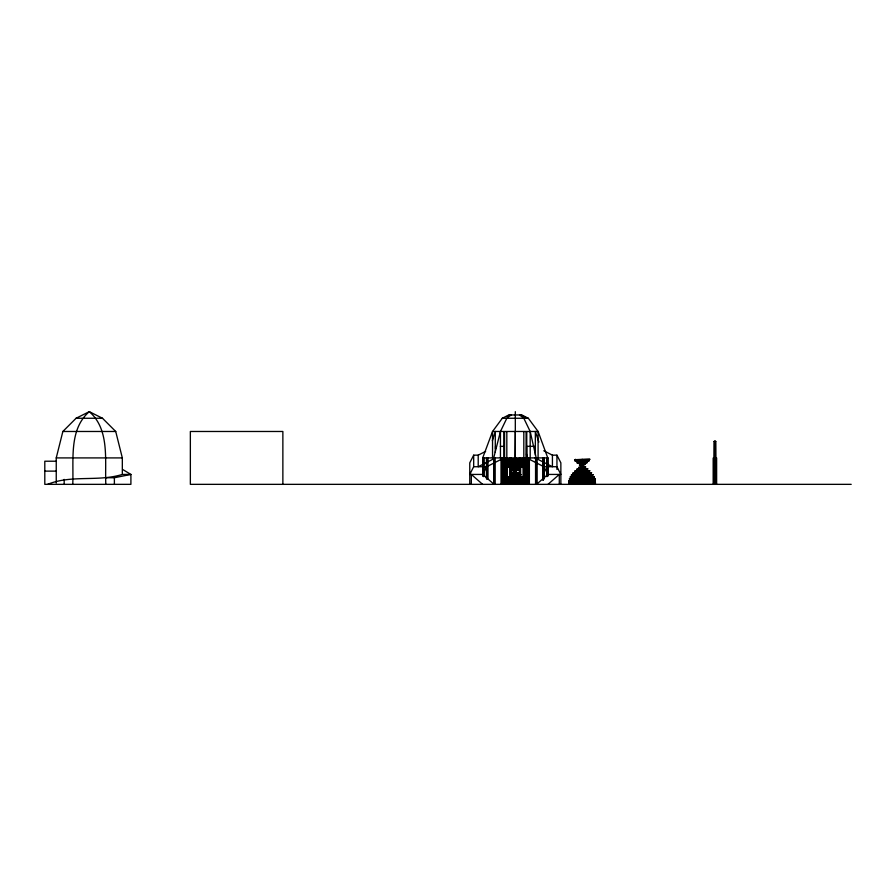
<?xml version="1.0" encoding="UTF-8"?>
<svg xmlns="http://www.w3.org/2000/svg" width="896" height="896" viewBox="0 0 896 896"><rect width="100%" height="100%" fill="white"/><g stroke="black" fill="none" stroke-linecap="round" stroke-linejoin="round"><path stroke-width="1.34" d="M515.312 431.48L514.83 484.344M56.246 483.022L56.246 457.912L62.854 431.48L76.07 418.264L89.286 411.656L102.502 418.264L115.718 431.48L122.326 457.912L122.326 474.432C97.933 482.037 71.422 474.566 47.656 484.344M511.067 414.96L506.822 418.264L500.45 431.48L493.707 457.912L493.707 484.344M492.363 440.731L495.286 431.48L495.286 452.346M482.776 476L482.698 457.912L492.542 431.48L502.298 418.264L508.805 414.96L521.819 414.96L528.326 418.264L538.093 431.48L547.77 457.912L547.848 476L547.77 457.912M507.315 467.824L508.424 465.618M485.632 451.382L478.206 455.157L473.682 455.157L469.762 462.862L469.762 484.344M473.682 455.157L473.682 466.726L469.762 474.432L482.776 474.432L494.077 484.344L494.077 457.912M482.776 474.432L486.707 466.726L504.011 457.912M547.994 484.344L559.294 474.432L559.294 484.344M507.304 416.282L509.589 414.96M494.278 458.539L478.206 466.726L478.206 455.157M105.806 477.736L114.386 477.736L130.906 474.432L130.906 484.344L44.8 484.344L44.8 461.216L56.246 461.216M76.07 418.264L102.502 418.264M502.298 418.264L528.326 418.264M62.854 431.48L115.718 431.48M714.134 441.392L715.77 441.392M500.371 446.354L504.011 446.354M543.771 450.755L552.429 455.157L556.942 455.157L560.862 462.862L560.862 484.344M56.246 457.912L122.326 457.912M482.698 457.912L547.938 457.912M514.058 459.29L503.283 459.29L514.058 459.704M516.578 459.29L527.341 459.29M515.883 459.704L527.341 459.704M503.63 460.667L527.005 460.667M503.63 461.082L527.005 461.082M504.437 461.216L526.187 461.216M504.437 461.63L526.187 461.63M514.651 462.795L515.894 462.795M523.869 463.008L504.885 462.594L525.75 463.008L525.134 462.594M505.926 463.557L523.97 463.557M506.453 464.52L523.656 464.52L523.656 463.557M514.528 464.722L515.995 464.722M506.453 464.934L523.443 464.934M473.682 466.726L486.707 466.726M526.613 457.912L543.928 466.726L556.942 466.726L560.862 474.432L547.848 474.432L536.547 484.344L536.547 457.912M581.168 466.659L583.094 466.659M510.339 468.373L520.285 468.373M581.717 468.586L583.083 468.586M510.339 468.787L520.285 468.787M514.293 470.512L516.197 470.512M581.224 470.512L583.038 470.512M44.8 471.128L56.246 471.128M514.83 472.226L515.794 472.226M514.282 472.438L516.208 472.438M581.784 472.438L582.971 472.438M514.83 472.64L515.794 472.64M514.842 474.365L516.197 474.365M581.829 474.365L582.882 474.365M122.326 474.432L130.906 474.432L122.651 469.47M510.339 476.078L520.285 476.078M514.864 476.291L516.152 476.291M581.885 476.291L582.77 476.291M510.339 476.493L520.285 476.493M593.88 478.016L570.506 478.419L593.88 478.419L593.746 476.638M514.898 478.218L516.085 478.218M581.952 478.218L582.646 478.218M505.926 478.565L523.656 478.979M505.926 478.979L523.97 478.979M506.453 479.942L524.182 479.942M594.686 478.565L594.776 480.357L569.61 480.357L594.776 479.942M514.942 480.144L515.995 480.144M506.453 480.357L524.182 480.357M504.437 480.491L526.187 480.491M504.437 480.906L526.187 480.906M569.094 481.869L595.291 481.869M515.01 482.07L515.894 482.07M569.094 482.283L595.291 482.283L595.246 480.491M527.341 482.418L503.283 482.418L527.341 482.832M568.982 482.832L595.414 482.832M503.63 483.795L527.005 483.795M568.982 483.795L595.414 483.795M514.797 483.997L515.76 483.997M503.63 484.21L527.005 484.21M851.2 484.344L190.355 484.344L190.355 431.48L282.867 431.48L282.867 484.344M535.114 457.912L552.429 466.726L552.429 455.157M521.035 414.96L526.758 418.264M519.568 414.96L523.813 418.264L530.186 431.48L536.189 457.912L536.189 484.344M482.63 484.344L471.33 474.432L471.33 484.344M543.928 466.726L546.728 472.226M522.211 465.618L523.309 467.824M538.877 442.053L535.349 431.48L535.349 455.134M526.49 453.947L527.072 457.912M716.576 484.344L716.576 457.912L713.328 457.912L713.328 484.344M716.386 457.912L716.386 484.344M716.016 457.912L716.016 484.344M715.669 441.392L715.77 457.912M715.49 441.392L715.49 457.912M715.232 441.392L715.232 457.912M714.952 441.392L714.952 484.344M714.672 441.392L714.672 457.912M714.426 441.392L714.426 457.912M714.235 441.392L714.134 457.912M713.888 457.912L713.888 484.344M713.518 457.912L713.518 484.344M595.179 480.491L595.123 482.283M594.541 478.565L594.541 479.942M593.544 476.638L593.544 478.016M592.458 474.712L592.458 476.078M592.189 474.712L592.189 476.078M590.845 472.774L590.845 474.152M590.531 472.774L590.531 474.152M588.986 459.704L588.986 460.667M588.986 470.848L588.986 472.226M588.627 459.704L588.627 460.667M588.627 470.848L588.627 472.226M586.914 461.63L586.914 462.594M586.914 468.922L586.914 470.299M586.522 461.63L586.522 462.594M586.522 468.922L586.522 470.299M585.648 463.142L578.749 463.142M584.696 463.557L584.696 464.52M584.696 466.995L584.696 468.373M584.293 463.557L584.293 464.52M582.4 465.483L582.4 466.446M582.198 459.29L582.198 461.216M582.198 465.069L582.198 466.995M582.198 470.299L582.198 484.344M581.986 465.483L581.986 466.446M580.104 463.142L580.104 464.52M580.104 467.41L580.104 468.373M579.701 463.142L579.701 464.52M579.701 467.41L579.701 468.373M577.875 461.216L577.875 462.594M577.875 469.336L577.875 470.299M577.483 461.216L577.483 462.594M577.483 469.336L577.483 470.299M575.77 471.262L575.77 472.226M575.411 459.29L575.411 460.667M575.411 471.262L575.411 472.226M573.854 473.189L573.854 474.152M573.541 473.189L573.541 474.152M572.208 475.115L572.208 476.078M571.939 475.115L571.939 476.078M570.853 477.053L570.853 478.016M570.651 477.053L570.651 478.016M569.845 478.979L569.946 480.357M569.71 478.979L569.71 479.942M569.15 480.906L569.262 482.283M556.942 455.157L556.942 469.437M546.986 457.912L546.907 476.672M546.818 457.912L546.818 476M544.174 457.912L544.174 478.778M543.928 457.912L543.928 478.923M543.693 457.912L543.693 477.389M543.334 457.912L543.334 480.166M543.099 457.912L543.099 478.016M542.853 457.912L542.853 480.166M538.093 457.912L538.093 431.48L492.542 431.48L492.542 457.912M536.917 457.912L536.917 484.344M536.301 457.912L536.301 484.344M535.931 457.912L535.931 484.344M535.562 457.912L535.562 484.344M535.114 451.483L535.114 446.354L526.613 446.354L526.523 484.344M530.186 431.48L530.186 457.912M529.368 457.912L529.368 484.344M529.2 457.912L529.2 484.344M527.834 457.912L527.834 484.344M527.352 457.912L527.352 484.344M527.005 457.912L527.005 484.344M526.758 431.939L526.758 484.344M526.288 457.912L526.288 484.344M526.075 431.939L526.075 457.912M525.829 457.912L525.829 484.344M525.571 461.63L525.571 462.594M525.571 480.491L525.571 481.869M525.302 461.63L525.302 462.594M525.302 480.491L525.302 481.869M524.798 457.912L524.798 484.344M524.059 457.912L524.059 484.344M523.813 431.939L523.813 457.912M523.443 457.912L523.443 484.344M523.309 457.912L523.309 460.118M523.309 465.181L523.309 478.834M522.099 465.483L522.099 466.446M522.099 476.638L522.099 478.016M521.741 465.483L521.741 466.446M520.621 457.912L520.621 460.69M520.621 466.256L520.621 477.389M520.285 457.912L520.285 460.69M520.285 466.256L520.285 477.389M520.027 467.41L520.027 468.373M520.027 474.712L520.027 476.078M519.837 457.912L519.837 460.589M519.837 467.286L519.837 476.672M519.714 457.912L519.714 460.69M519.646 467.41L519.646 476.078M519.378 457.912L519.378 460.69M519.378 467.645L519.378 476M517.81 469.336L517.81 470.299M517.81 472.774L517.81 474.152M517.406 469.336L517.406 470.299M516.902 460.701L516.902 459.189L513.733 459.189L513.733 460.701M515.794 457.912L515.794 484.344M515.525 470.848L515.525 472.226M515.312 411.656L515.312 484.344M515.11 470.848L515.11 472.226M513.229 473.189L513.229 474.152M512.814 468.922L512.814 470.299M512.814 473.189L512.814 474.152M511.246 457.912L511.246 460.69M511.246 467.645L511.246 476.493M510.989 467.41L510.989 468.373M510.989 475.115L510.989 476.078M510.798 457.912L510.798 460.589M510.798 467.286L510.798 476.672M510.597 467.41L510.597 468.373M510.597 475.115L510.597 476.078M510.339 457.912L510.339 460.69M510.339 467.645L510.339 477.389M510.014 457.912L510.014 460.69M510.014 466.256L510.014 477.389M508.883 465.483L508.883 466.446M508.883 477.053L508.883 478.016M508.525 465.483L508.525 466.446M508.525 477.053L508.525 478.016M507.315 457.912L507.315 460.118M507.315 465.181L507.315 479.058M507.192 457.912L507.192 484.344M506.979 478.979L506.979 479.942M506.822 431.939L506.822 484.344M505.837 457.912L505.837 484.344M505.322 461.216L505.322 462.594M505.322 480.906L505.322 481.869M505.053 461.216L505.053 462.594M505.053 480.906L505.053 481.869M504.795 457.912L504.795 484.344M504.56 431.939L504.56 457.912M504.47 457.912L504.347 484.344M504.112 457.912L504.011 484.344M503.866 431.939L503.866 484.344M503.63 457.912L503.63 484.344M502.79 457.912L502.79 484.344M502.298 457.912L502.298 484.344M502.219 457.912L502.219 484.344M501.435 457.912L501.435 484.344M501.267 457.912L501.267 484.344M500.45 431.48L500.45 457.912M495.522 446.354L495.522 448.918M495.062 457.912L495.062 484.344M494.446 457.912L494.446 484.344M487.782 457.912L487.782 478.778M487.536 457.912L487.536 478.016M487.301 457.912L487.301 478.778M486.942 457.912L486.942 477.389M486.707 457.912L486.707 478.923M486.461 457.912L486.461 478.778M483.806 457.912L483.806 476M483.728 457.912L483.728 476.672M482.866 457.912L482.866 476M114.386 477.736L114.386 484.344M105.806 484.344C104.787 460.04 109.85 429.408 89.286 411.656C68.723 429.408 73.786 460.04 72.766 484.344M64.176 479.405L64.176 484.344M589.814 459.29L574.571 459.704L589.814 459.29M589.221 460.667L575.176 461.082L589.221 460.667M587.821 461.216L576.576 461.63L587.821 461.216M587.171 462.594L577.226 463.008L587.171 462.594M584.965 464.52L579.432 464.934L584.965 464.52M522.939 465.069L507.696 465.483L522.939 465.069M583.363 465.069L581.022 465.483L583.363 465.069M522.346 466.446L508.29 466.861L522.346 466.446M582.68 466.446L581.717 466.861L582.68 466.446M520.934 466.995L509.701 467.41L520.934 466.995M585.648 466.995L578.749 467.41L585.648 466.995M584.965 468.373L579.432 468.787L584.965 468.373M518.762 468.922L511.862 469.336L518.762 468.922M587.821 468.922L576.576 469.336L587.821 468.922M518.09 470.299L512.546 470.714L518.09 470.299M587.171 470.299L577.226 470.714L587.171 470.299M516.488 470.848L514.147 471.262L516.488 470.848M589.814 470.848L574.571 471.262L589.814 470.848M589.221 472.226L575.176 472.64L589.221 472.226M518.762 472.774L511.862 473.189L518.762 472.774M591.584 472.774L572.802 473.189L591.584 472.774M518.09 474.152L512.546 474.566L518.09 474.152M591.058 474.152L573.328 474.566L591.058 474.152M520.934 474.712L509.701 475.115L520.934 474.712M593.074 474.712L571.323 475.115L593.074 474.712M592.626 476.078L571.76 476.493L592.626 476.078M522.939 476.638L507.696 477.053L522.939 476.638M594.227 476.638L570.17 477.053L594.227 476.638M522.346 478.016L508.29 478.419L522.346 478.016M595.011 478.565L569.374 478.979L595.011 478.565M595.414 480.491L568.982 480.906L595.414 480.491M525.75 481.869L504.885 482.283L525.75 481.869M595.414 482.418L568.982 482.418L568.982 484.21L595.414 484.21L595.414 482.418M528.416 484.344L528.416 457.912L528.326 484.344M506.565 484.344L506.565 457.912L506.453 484.344"/></g></svg>
